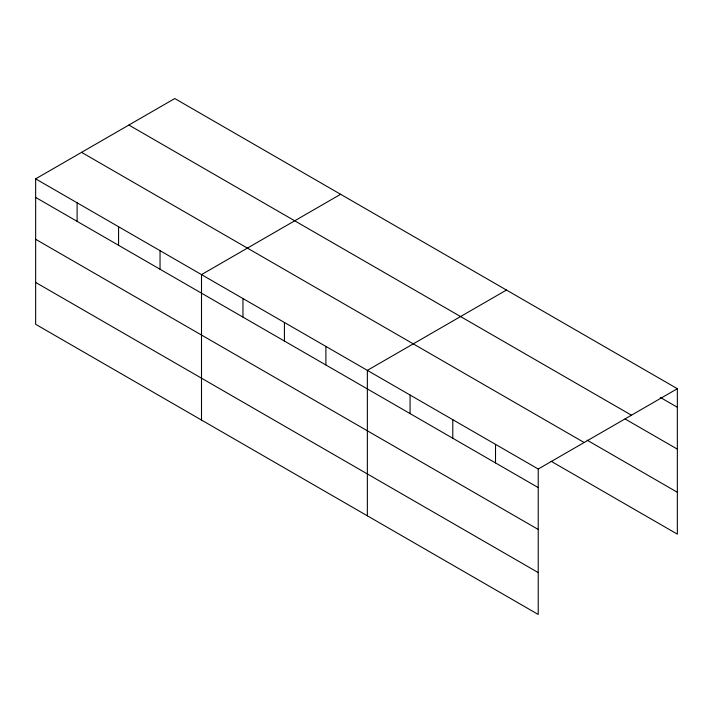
<?xml version="1.0" encoding="UTF-8"?>
<svg xmlns="http://www.w3.org/2000/svg" width="713" height="713" viewBox="0 0 713 713"><rect width="100%" height="100%" fill="white"/><g stroke="black" fill="none" stroke-linecap="round" stroke-linejoin="round"><path stroke-width="1.07" d="M538.235 529.456L538.235 469.02L35.65 178.856L35.65 324.299L538.235 614.463L538.235 529.456L35.65 239.292M551.087 461.249L677.35 534.144L677.35 388.701L174.765 98.537L35.65 178.856M340.618 194.292L201.503 274.612L201.503 420.055M506.471 290.048L367.355 370.368L367.355 515.802M538.235 469.02L677.35 388.701M660.265 397.399L677.35 407.266M128.857 125.042L631.442 415.207M625.141 418.986L677.35 449.137M587.164 440.206L677.35 492.273M81.558 152.35L584.143 442.515M35.65 197.421L538.235 487.585M35.65 282.428L538.235 572.592M495.517 444.359L495.517 462.915M452.791 419.69L452.791 438.254M410.073 395.029L410.073 413.593M325.894 346.429L325.894 364.985M284.425 322.49L284.425 341.046M242.964 298.551L242.964 317.116M160.042 250.673L160.042 269.238M118.572 226.734L118.572 245.299M77.111 202.795L77.111 221.36"/></g></svg>
